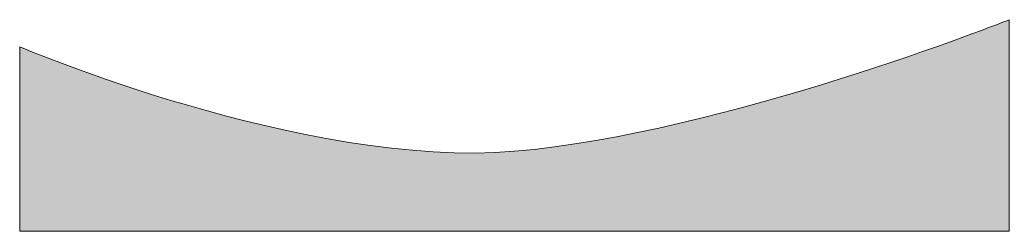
# Model space of a CAD drawing. Extents: x 0 to 900, y -600 to -408.
import ezdxf

# ---------------------------------------------------------------- set-up
doc = ezdxf.new("R2010")
doc.units = 0
doc.header["$MEASUREMENT"] = 0
doc.layers.add('Capa 1', color=7, linetype='Continuous', lineweight=0)

msp = doc.modelspace()

# ---------------------------------------------------------------- hatches: boundary and pattern name
at = {"layer": 'Capa 1', "true_color": 0x263238, "transparency": 33554687}
h = msp.add_hatch(color=250, dxfattribs=at)
h.dxf.hatch_style = 2
edge = h.paths.add_edge_path()
edge.add_spline(control_points=[(0, -432.27), (0, -432.27), (260.16, -543.36), (450, -527.3), (639.84, -511.24), (900, -407.7), (900, -407.7), (900, -407.7), (900, -600), (900, -600), (900, -600), (0, -600), (0, -600), (0, -600), (0, -432.27), (0, -432.27)], knot_values=[0, 0, 0, 0, 1, 1, 1, 2, 2, 2, 3, 3, 3, 4, 4, 4, 5, 5, 5, 5], degree=3, periodic=0)

# ---------------------------------------------------------------- linework, layer by layer
at = {"layer": 'Capa 1'}
msp.add_open_spline([(0, -432.27), (0, -432.27), (260.16, -543.36), (450, -527.3), (639.84, -511.24), (900, -407.7), (900, -407.7), (900, -407.7), (900, -600), (900, -600), (900, -600), (0, -600), (0, -600), (0, -600), (0, -432.27), (0, -432.27)], degree=3, knots=[0, 0, 0, 0, 1, 1, 1, 2, 2, 2, 3, 3, 3, 4, 4, 4, 5, 5, 5, 5], dxfattribs=at)

doc.saveas('drawing.dxf')
